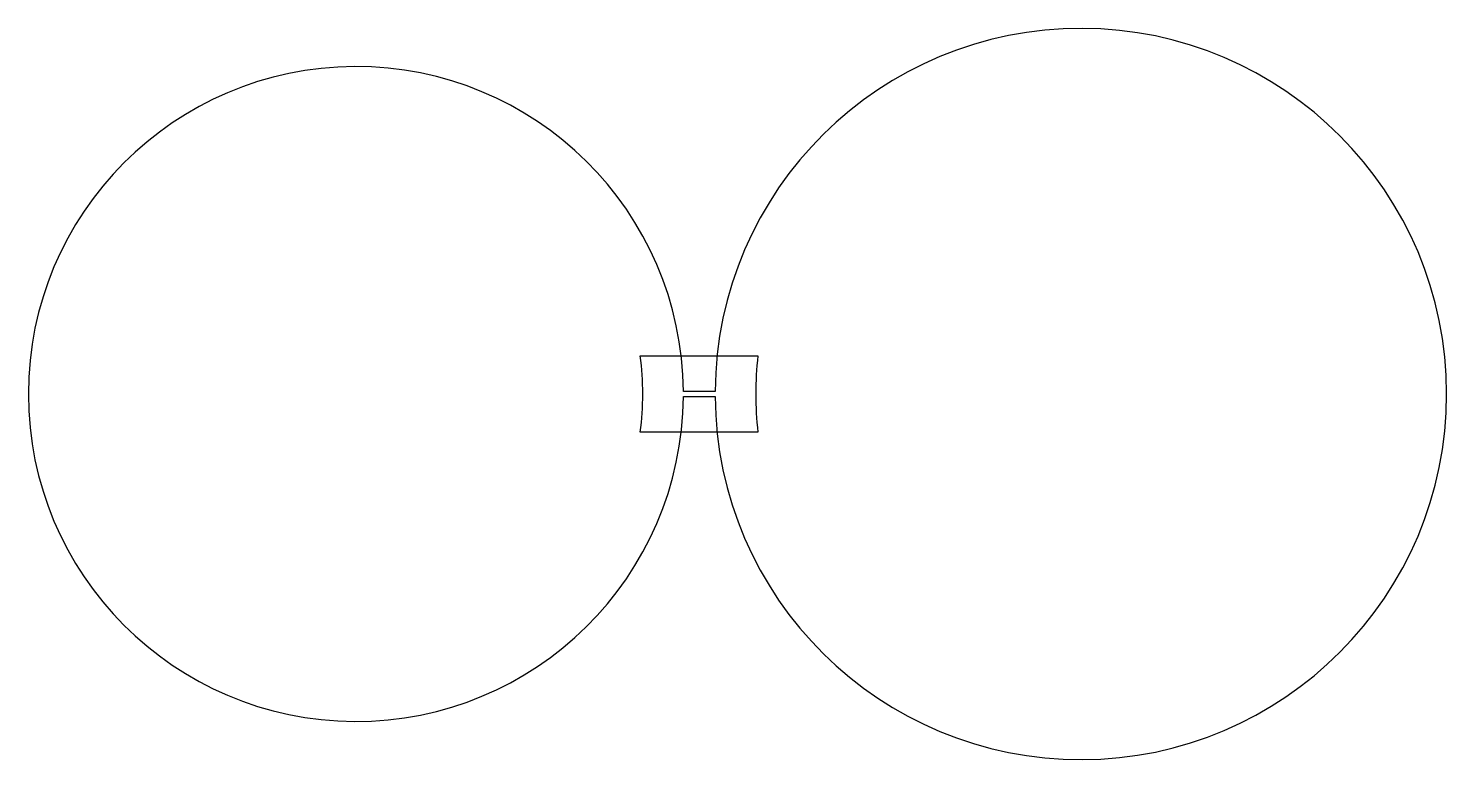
# Model space of a CAD drawing. Extents: x -3.9 to 15.2, y -0.4 to 9.4.
import ezdxf

# ---------------------------------------------------------------- set-up
doc = ezdxf.new("R2010")
doc.units = 0
doc.header["$MEASUREMENT"] = 0
doc.layers.get('0').update_dxf_attribs({"linetype": 'CONTINUOUS'})

msp = doc.modelspace()

# ---------------------------------------------------------------- linework, layer by layer
for points in [[(4.950890360258687, 4.450184501845018), (5.37722495691442, 4.450184501845018, 296.9373881956737), (5.37722495691442, 4.51660516605166), (4.950890360258685, 4.51660516605166, 265.8905017639453), (4.950890360258686, 4.450184501845015)], [(4.368632427295527, 4.998154981549816), (5.955418014107268, 4.998154981549815, 0.05892923239583973), (5.955418014107268, 3.968634686346863), (4.368632427295528, 3.968634686346863, 0.06685124267484491), (4.368632427295528, 4.998154981549815)]]:
    msp.add_lwpolyline(points, format="xyb")

doc.saveas('drawing.dxf')
